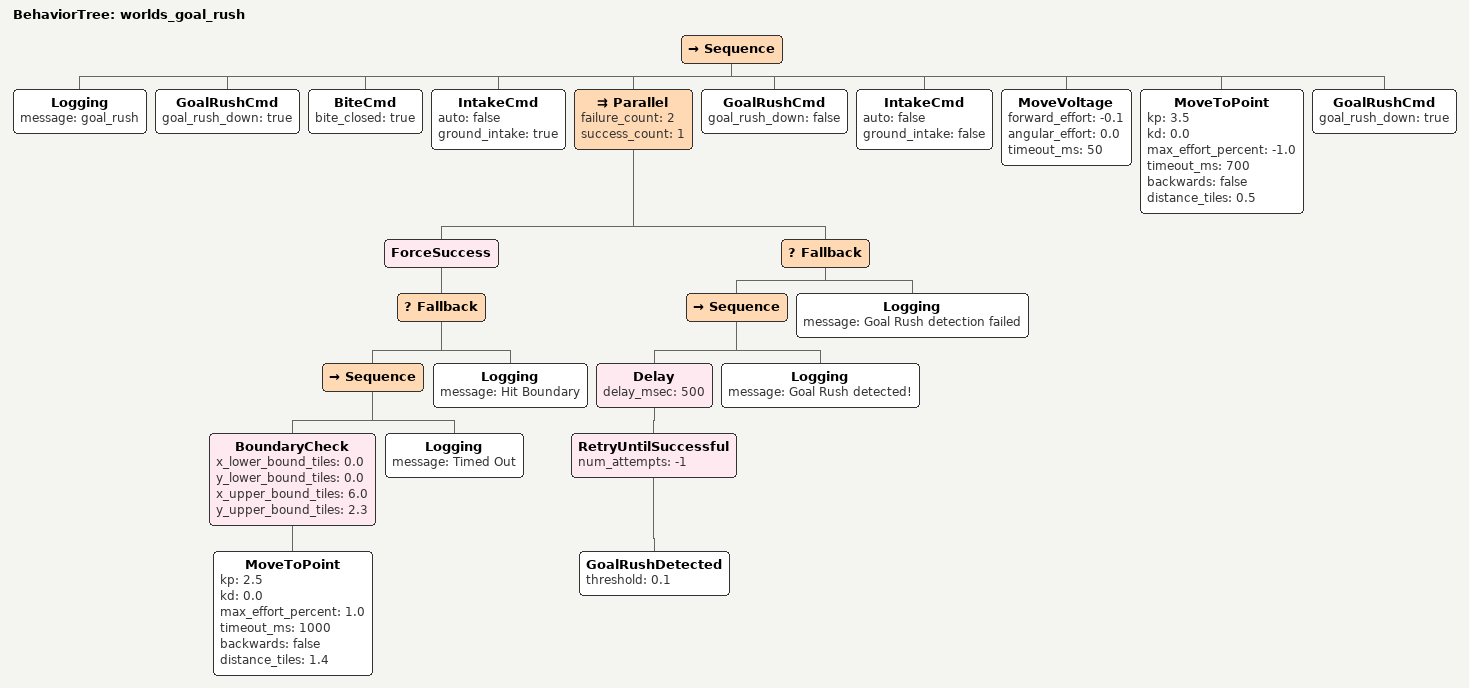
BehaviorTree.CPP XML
<?xml version="1.0" encoding="UTF-8"?>
<root BTCPP_format="4">
  <BehaviorTree ID="worlds_goal_rush">
    <Sequence>
      <Logging message="goal_rush" />
      <GoalRushCmd goal_rush_down="true" />
      <BiteCmd bite_closed="true" />
      <IntakeCmd auto="false" ground_intake="true" />

      <Parallel failure_count="2" success_count="1">
        <ForceSuccess>
          <Fallback>
            <Sequence>
              <BoundaryCheck
                x_lower_bound_tiles="0.0"
                y_lower_bound_tiles="0.0"
                x_upper_bound_tiles="6.0"
                y_upper_bound_tiles="2.3">
                <MoveToPoint
                  kp="2.5"
                  kd="0.0"
                  max_effort_percent="1.0"
                  timeout_ms="1000"
                  backwards="false"
                  distance_tiles="1.4"/>
              </BoundaryCheck>
              <Logging message="Timed Out" />
            </Sequence>
            <Logging message="Hit Boundary" />
          </Fallback>
        </ForceSuccess>
        <Fallback>
          <Sequence>
            <Delay delay_msec="500">
              <RetryUntilSuccessful num_attempts="-1">
                <GoalRushDetected threshold="0.1" />
              </RetryUntilSuccessful>
            </Delay>
            <Logging message="Goal Rush detected!" />
          </Sequence>
          <Logging message="Goal Rush detection failed" />
        </Fallback>
      </Parallel>

      <GoalRushCmd goal_rush_down="false" />
      <IntakeCmd auto="false" ground_intake="false" />
      <MoveVoltage forward_effort="-0.1" angular_effort="0.0" timeout_ms="50" />

      <MoveToPoint
        kp="3.5"
        kd="0.0"
        max_effort_percent="-1.0"
        timeout_ms="700"
        backwards="false"
        distance_tiles="0.5"/>
      <GoalRushCmd goal_rush_down="true" />
    </Sequence>
  </BehaviorTree>

</root>
